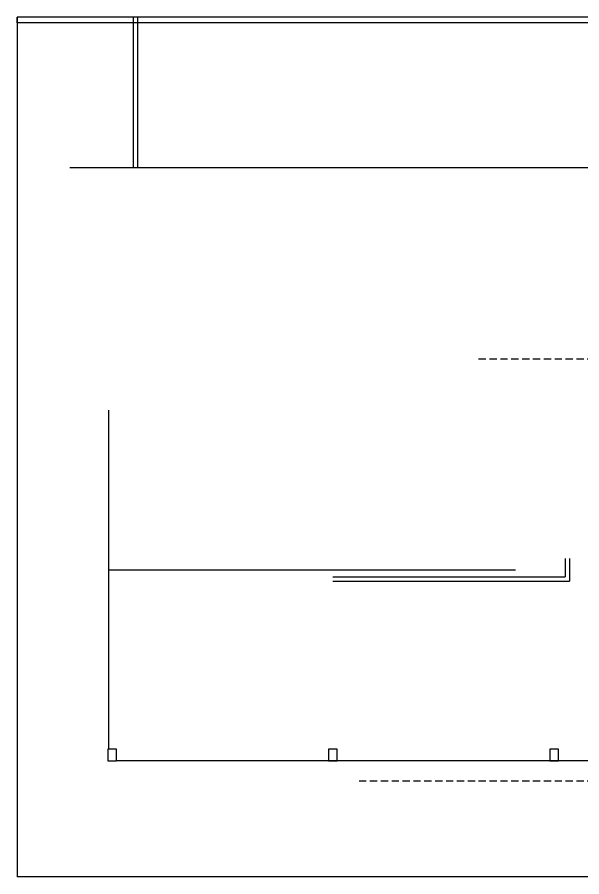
# Model space of a CAD drawing. Header units: millimetres. Extents: x 0 to 54.8, y 0 to 29.7.
# Drawn here: x 0 to 19.48, y 0 to 29.65 of the extents above; entities that cross this region are included whole.
import ezdxf

# ---------------------------------------------------------------- set-up
doc = ezdxf.new("R2010")
doc.units = ezdxf.units.MM
doc.linetypes.add('DASHED2', pattern=[0.375, 0.25, -0.125])
doc.layers.add('MURO', color=1, linetype='Continuous')
doc.layers.add('PAREDE', color=6, linetype='Continuous')

msp = doc.modelspace()

# ---------------------------------------------------------------- linework, layer by layer
for p, q in [((0, 29.65), (0, 0)), ((49.97, 24.45), (1.815, 24.45)), ((3.15, 16.1), (3.15, 4.4)), ((3.15, 10.59), (17.189, 10.59)), ((49.97, 4), (3.425, 4)), ((54.62, 0), (0, 0))]:
    msp.add_line(p, q)
at = {"linetype": 'DASHED2'}
for p, q in [((50.67, 17.85), (15.858, 17.85)), ((50.67, 3.3), (11.676, 3.3))]:
    msp.add_line(p, q, dxfattribs=at)
at = {"layer": 'MURO'}
for p, q in [((49.97, 29.65), (0, 29.65)), ((0, 29.45), (0, 29.65)), ((49.97, 29.45), (0, 29.45))]:
    msp.add_line(p, q, dxfattribs=at)
at = {"layer": 'PAREDE'}
for p, q in [((4, 29.65), (4, 24.45)), ((4.15, 29.65), (4.15, 24.45)), ((18.91, 10.975), (18.91, 10.35)), ((19.06, 10.975), (19.06, 10.2)), ((10.885, 10.35), (18.91, 10.35)), ((10.885, 10.2), (19.06, 10.2))]:
    msp.add_line(p, q, dxfattribs=at)
for points in [[(3.125, 4), (3.425, 4), (3.425, 4.4), (3.125, 4.4)], [(10.735, 4), (11.035, 4), (11.035, 4.4), (10.735, 4.4)], [(18.375, 4), (18.675, 4), (18.675, 4.4), (18.375, 4.4)]]:
    msp.add_lwpolyline(points, close=True, dxfattribs=at)

doc.saveas('drawing.dxf')
